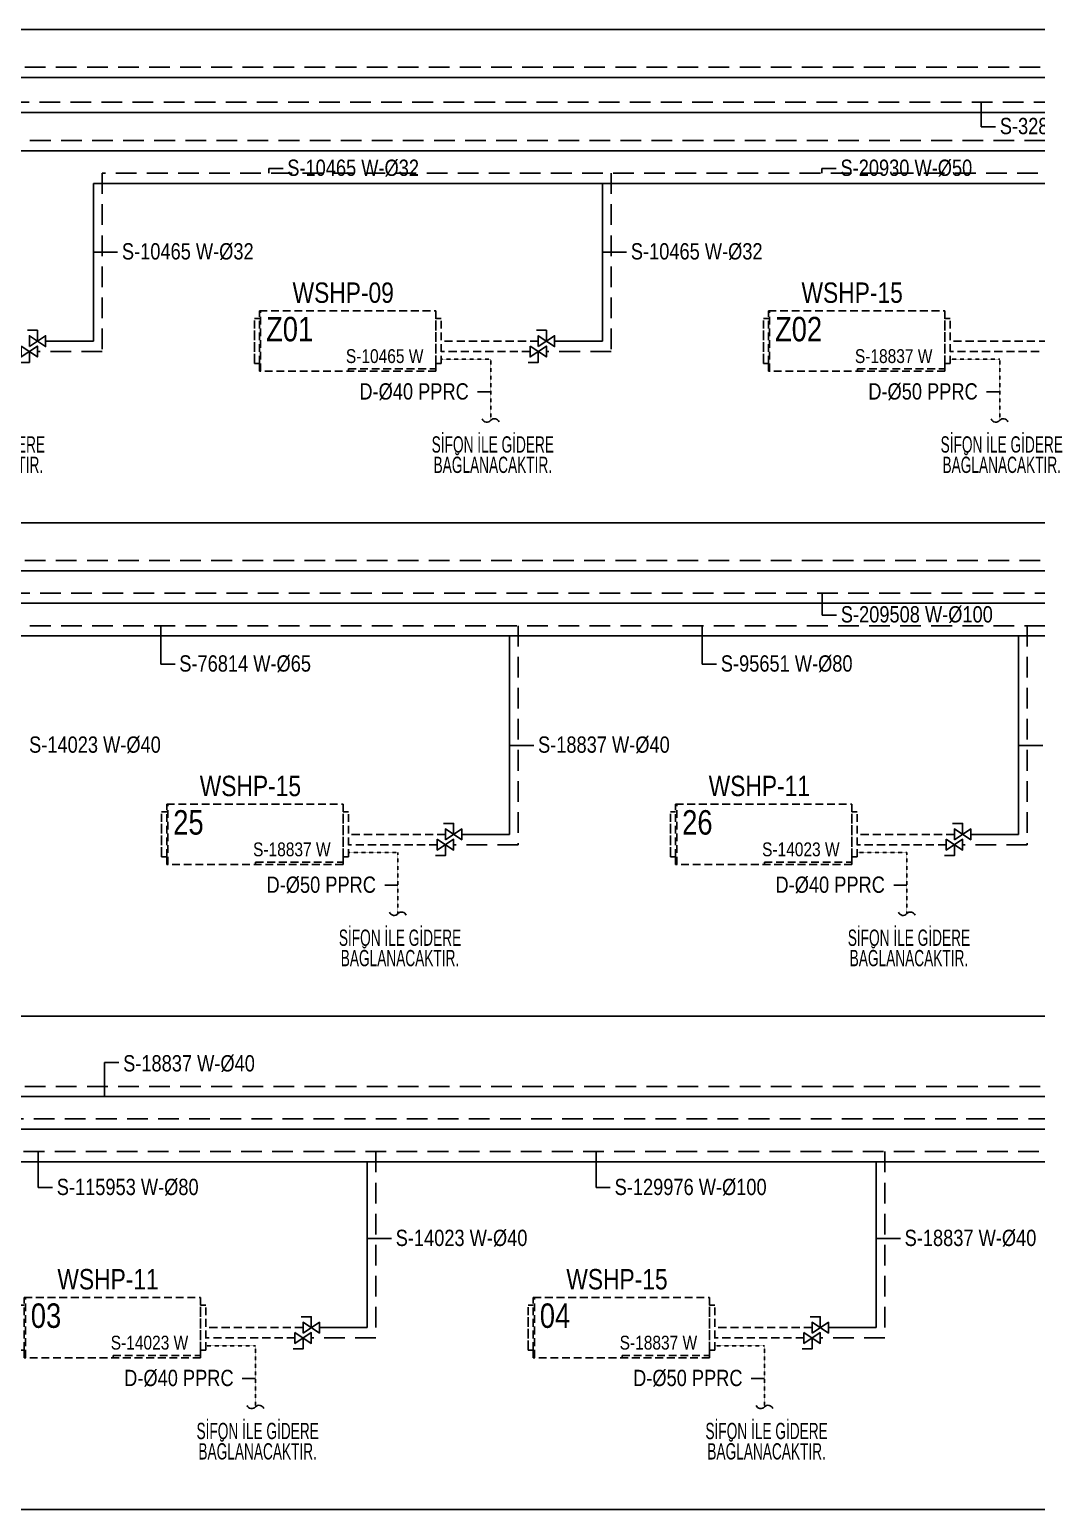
# Model space of a CAD drawing. Header units: centimetres. Extents: x 221889 to 261255, y -30032 to -21832.
# Drawn here: x 234703 to 235938, y -28230 to -26415 of the extents above; entities that cross this region are included whole.
import ezdxf
from ezdxf.enums import TextEntityAlignment as Align

# ---------------------------------------------------------------- set-up
doc = ezdxf.new("R2010")
doc.units = ezdxf.units.CM
doc.header["$LTSCALE"] = 0.2
for name, pattern in [('DASHED', [75, 50, -25]), ('DASHEDX2', [38.1, 25.4, -12.7]), ('Hidden', [0.714375, 0.47625, -0.238125])]:
    doc.linetypes.add(name, pattern=pattern)
doc.layers.get('0').update_dxf_attribs({"color": 252})
for name, color, linetype, lineweight in [('T-DRENAJ', 40, 'Hidden', 30), ('T-MAHAL', 120, 'Continuous', 15), ('T-SOGUTMA', 4, 'Continuous', 30), ('T-STEXT', 181, 'Continuous', 15), ('T-VANA', 135, 'Continuous', 25), ('T-WSHP-BORUSU', 30, 'Continuous', 30)]:
    doc.layers.add(name, color=color, linetype=linetype, lineweight=lineweight)
for name, color, linetype in [('T-DTEXT', 9, 'Continuous'), ('T-FC-NUMARA', 62, 'Continuous'), ('T-SOGUTMA-TOPLAMA', 120, 'Continuous'), ('T-TEXT', 85, 'Continuous'), ('T-WSHP', 252, 'Hidden')]:
    doc.layers.add(name, color=color, linetype=linetype)
doc.styles.add('ARIAL', font='arial.ttf')
doc.styles.add('LUCIDASANS', font='arial.ttf', dxfattribs={"width": 0.8})

# ---------------------------------------------------------------- blocks, each defined once
blk = doc.blocks.new('FANCOIL-DWD')
at = {"linetype": 'ByBlock', "ltscale": 100}
for p, q in [((-114.3, -71.5), (-114.3, -16.4)), ((-108.1, -16.4), (-114.3, -16.4)), ((-108.1, -71.5), (-108.1, -7)), ((-108.1, -7), (108.1, -7)), ((-106.8, -80.9), (-106.8, -7)), ((108.1, -7), (108.1, -80.9)), ((108.1, -14.1), (108.1, -7.7)), ((108.1, -16.4), (114.6, -16.4)), ((108.1, -71), (108.1, -16.9)), ((114.6, -71.5), (114.6, -16.4)), ((-114.3, -69.1), (-114.3, -18.8)), ((-108.1, -71.5), (-114.3, -71.5)), ((-108.1, -71.5), (-108.1, -80.9)), ((108.1, -78), (108.1, -71.5)), ((108.1, -71.5), (114.6, -71.5)), ((108.1, -80.9), (-108.1, -80.9)), ((0.9, -80.9), (0.9, -78.2)), ((0.9, -78.2), (108.1, -78.2))]:
    blk.add_line(p, q, dxfattribs=at)
blk = doc.blocks.new('Z1')
at = {"linetype": 'Continuous'}
blk.add_lwpolyline([(-5, 0), (-5, 6.7), (-11.1, 6.7)], dxfattribs=at)
blk.add_lwpolyline([(-10, -3.33), (0, 3.33), (0, -3.33), (-10, 3.33)], close=True, dxfattribs=at)
blk = doc.blocks.new('Kesme')
blk.add_lwpolyline([(-21.5, -0.2, 0.576786), (-4.8, -2.7, -0.54493), (11.3, -5.9)], format="xyb")

msp = doc.modelspace()

# ---------------------------------------------------------------- linework, layer by layer
at = {"layer": 'T-DRENAJ', "color": 252, "lineweight": -3}
for p, q in [((235268.7, -26818.8, 0), (235207.9, -26818.8, 0)), ((235268.7, -26818.8, 0), (235268.7, -26893.7, 0)), ((235892.6, -26818.8, 0), (235831.8, -26818.8, 0)), ((235892.6, -26818.8, 0), (235892.6, -26893.7, 0)), ((235154.9, -27423.8, 0), (235094.1, -27423.8, 0)), ((235154.9, -27423.8, 0), (235154.9, -27498.7, 0)), ((235778.8, -27423.8, 0), (235718, -27423.8, 0)), ((235778.8, -27423.8, 0), (235778.8, -27498.7, 0)), ((234980.3, -28028.8, 0), (234919.5, -28028.8, 0)), ((234980.3, -28028.8, 0), (234980.3, -28103.7, 0)), ((235604.3, -28028.8, 0), (235543.5, -28028.8, 0)), ((235604.3, -28028.8, 0), (235604.3, -28103.7, 0))]:
    msp.add_line(p, q, dxfattribs=at)
at = {"layer": 'T-DTEXT', "lineweight": -3}
for p, q in [((235252.4, -26858.9, 0), (235268.7, -26858.9, 0)), ((235876.4, -26858.9, 0), (235892.6, -26858.9, 0)), ((235138.6, -27463.9, 0), (235154.9, -27463.9, 0)), ((235762.6, -27463.9, 0), (235778.8, -27463.9, 0)), ((234964.1, -28068.9, 0), (234980.3, -28068.9, 0)), ((235588, -28068.9, 0), (235604.3, -28068.9, 0))]:
    msp.add_line(p, q, dxfattribs=at)
at = {"layer": 'T-SOGUTMA', "color": 252, "linetype": 'DASHED', "lineweight": -3}
for p, q in [((235326.9, -26796.6), (235207.9, -26796.6)), ((235950.8, -26796.6), (235831.8, -26796.6)), ((235316.9, -26809.3), (235207.9, -26809.3)), ((235940.8, -26809.3), (235831.8, -26809.3)), ((235213.1, -27401.6), (235094.1, -27401.6)), ((235837, -27401.6), (235718, -27401.6)), ((235203.1, -27414.3), (235094.1, -27414.3)), ((235827, -27414.3), (235718, -27414.3)), ((235038.6, -28006.6), (234919.5, -28006.6)), ((235028.6, -28019.3), (234919.5, -28019.3)), ((235662.5, -28006.6), (235543.5, -28006.6)), ((235652.5, -28019.3), (235543.5, -28019.3))]:
    msp.add_line(p, q, dxfattribs=at)
at = {"layer": 'T-SOGUTMA-TOPLAMA', "lineweight": -3}
for p, q in [((235870, -26533.7, 0), (235870, -26503.7, 0)), ((235870, -26533.7, 0), (235887.5, -26533.7, 0)), ((234996.5, -26584.9, 0), (235014, -26584.9, 0)), ((234996.5, -26584.9, 0), (234996.5, -26590.7)), ((235674.7, -26584.9, 0), (235692.2, -26584.9, 0)), ((235674.7, -26584.9, 0), (235674.7, -26590.7)), ((234781.6, -26687.4), (234811.2, -26687.4)), ((235405.6, -26687.4), (235435.1, -26687.4)), ((235675.1, -27132.6), (235675.1, -27105.7)), ((235675.1, -27132.6), (235692.6, -27132.6)), ((234864.1, -27192.9), (234864.1, -27145.7, 0)), ((235528, -27192.9), (235528, -27145.7, 0)), ((234864.1, -27192.9), (234881.6, -27192.9)), ((235528, -27192.9), (235545.5, -27192.9)), ((235291.8, -27292.4), (235321.3, -27292.4)), ((235915.7, -27292.4), (235945.3, -27292.4)), ((234795.3, -27681.6, 0), (234812.7, -27681.6, 0)), ((234795.3, -27681.6, 0), (234795.3, -27723.2, 0)), ((234713.8, -27834.9), (234713.8, -27790.7, 0)), ((235397.8, -27834.9), (235397.8, -27790.7, 0)), ((234713.8, -27834.9), (234731.3, -27834.9)), ((235397.8, -27834.9), (235415.2, -27834.9)), ((235117.2, -27897.4), (235146.8, -27897.4)), ((235741.2, -27897.4), (235770.8, -27897.4))]:
    msp.add_line(p, q, dxfattribs=at)
at = {"layer": 'T-TEXT', "color": 7}
for p, q in [((222949.4, -26414.5), (255397.7, -26414.5)), ((222949.4, -27019.5), (255397.7, -27019.5)), ((222949.4, -27624.5), (255397.7, -27624.5)), ((222949.4, -28229.5), (255397.7, -28229.5))]:
    msp.add_line(p, q, dxfattribs=at)
at = {"layer": 'T-WSHP-BORUSU', "linetype": 'DASHEDX2', "lineweight": -3, "ltscale": 5}
for p, q in [((237770.9, -26460.7, 0), (224795.6, -26460.7, 0)), ((237636.3, -26503.7, 0), (225419.6, -26503.7, 0)), ((237548.6, -26550.7, 0), (226681.2, -26550.7)), ((237463.4, -26590.7, 0), (234792.3, -26590.7)), ((234792.3, -26590.7), (234792.3, -26809.3)), ((235416.2, -26590.7), (235416.2, -26809.3)), ((234792.3, -26809.3), (234713, -26809.3)), ((235416.2, -26809.3), (235336.9, -26809.3)), ((237770.9, -27065.7, 0), (224071.7, -27065.7, 0)), ((236646.7, -27105.7), (224695.7, -27105.7, 0)), ((236062.7, -27145.7), (233430.6, -27145.7, 0)), ((235302.4, -27145.7, 0), (235302.4, -27414.3)), ((235926.3, -27145.7), (235926.3, -27414.3)), ((235302.4, -27414.3), (235223.1, -27414.3)), ((235926.3, -27414.3), (235847, -27414.3)), ((237770.9, -27710.7), (223918, -27710.7, 0)), ((237096.1, -27750.7, 0), (224540.6, -27750.7, 0)), ((236512.1, -27790.7, 0), (233880, -27790.7, 0)), ((235127.9, -27790.7), (235127.9, -28019.3)), ((235751.8, -27790.7), (235751.8, -28019.3)), ((235127.9, -28019.3), (235048.6, -28019.3)), ((235751.8, -28019.3), (235672.5, -28019.3))]:
    msp.add_line(p, q, dxfattribs=at)
at = {"layer": 'T-WSHP-BORUSU', "lineweight": -3, "ltscale": 0.5}
for p, q in [((237801.1, -26473.2, 0), (224785, -26473.2, 0)), ((237646.9, -26516.2, 0), (225408.9, -26516.2, 0)), ((237559.2, -26563.2, 0), (226670.6, -26563.2)), ((237474, -26603.2, 0), (234781.6, -26603.2, 0)), ((234781.6, -26603.2), (234781.6, -26796.6)), ((235405.6, -26603.2), (235405.6, -26796.6)), ((234781.6, -26796.6), (234723, -26796.6)), ((235405.6, -26796.6), (235346.9, -26796.6)), ((237801.1, -27078.2, 0), (224061.1, -27078.2, 0)), ((236657.3, -27118.2), (224685, -27118.2, 0)), ((236073.4, -27158.2), (233420, -27158.2, 0)), ((235291.8, -27158.2, 0), (235291.8, -27401.6)), ((235915.7, -27158.2), (235915.7, -27401.6)), ((235291.8, -27401.6), (235233.1, -27401.6)), ((235915.7, -27401.6), (235857, -27401.6)), ((237801.1, -27723.2), (223907.3, -27723.2, 0)), ((237106.7, -27763.2, 0), (224530, -27763.2, 0)), ((236522.8, -27803.2, 0), (233869.4, -27803.2, 0)), ((235117.2, -27803.2), (235117.2, -28006.6)), ((235741.2, -27803.2), (235741.2, -28006.6)), ((235117.2, -28006.6), (235058.6, -28006.6)), ((235741.2, -28006.6), (235682.5, -28006.6))]:
    msp.add_line(p, q, dxfattribs=at)

# ---------------------------------------------------------------- block references
at = {"layer": 'T-DTEXT', "lineweight": -3, "xscale": 0.625, "yscale": 0.625, "zscale": 0.625}
for p in [(235271.7, -26892, 0), (235895.6, -26892, 0), (235157.9, -27497, 0), (235781.8, -27497, 0), (234983.3, -28102, 0), (235607.3, -28102, 0)]:
    msp.add_blockref('Kesme', p, dxfattribs=at)
at = {"layer": 'T-VANA', "lineweight": -3, "xscale": 2, "yscale": 2, "zscale": 2}
for p in [(234723, -26796.6), (235346.9, -26796.6), (235233.1, -27401.6), (235857, -27401.6), (235058.6, -28006.6), (235682.5, -28006.6)]:
    msp.add_blockref('Z1', p, dxfattribs=at)
at = {"layer": 'T-VANA', "lineweight": -3, "xscale": -2, "yscale": 2, "zscale": 2, "rotation": 180}
for p in [(234713, -26809.3), (235336.9, -26809.3), (235223.1, -27414.3), (235847, -27414.3), (235048.6, -28019.3), (235672.5, -28019.3)]:
    msp.add_blockref('Z1', p, dxfattribs=at)
at = {"layer": 'T-WSHP', "lineweight": -3}
for p in [(235093.2, -26752.6, 0), (235717.2, -26752.6, 0), (234979.5, -27357.6, 0), (235603.4, -27357.6, 0), (234804.9, -27962.6, 0), (235428.9, -27962.6, 0)]:
    msp.add_blockref('FANCOIL-DWD', p, dxfattribs=at)

# ---------------------------------------------------------------- texts
at = {"layer": 'T-DTEXT', "lineweight": -3, "style": 'LUCIDASANS', "width": 0.8}
for s, p in [('D-%%C40 PPRC', (235107.6, -26868.3, 0)), ('D-%%C50 PPRC', (235731.5, -26868.3, 0)), ('D-%%C50 PPRC', (234993.8, -27473.3, 0)), ('D-%%C40 PPRC', (235617.7, -27473.3, 0)), ('D-%%C40 PPRC', (234819.3, -28078.3, 0)), ('D-%%C50 PPRC', (235443.2, -28078.3, 0))]:
    msp.add_text(s, height=20, dxfattribs=at).set_placement(p)
at = {"layer": 'T-DTEXT', "lineweight": -3, "char_height": 20, "width": 159.171, "attachment_point": 5, "line_spacing_factor": 0.748961, "style": 'LUCIDASANS'}
for insert in [(234647.3, -26936, 0), (235271.2, -26936, 0), (235895.1, -26936, 0), (235157.4, -27541, 0), (235781.3, -27541, 0), (235781.3, -27541, 0), (234982.9, -28146, 0), (235606.8, -28146, 0)]:
    msp.add_mtext('{\\W0.6;SİFON İLE GİDERE BAĞLANACAKTIR.}', dxfattribs=dict(at, insert=insert))
at = {"layer": 'T-FC-NUMARA', "color": 2, "lineweight": -3, "ltscale": 0.5, "style": 'ARIAL', "width": 0.8}
for s, p in [('WSHP-09', (235087.8, -26737.2, 0)), ('WSHP-15', (235711.7, -26737.2, 0)), ('WSHP-15', (234974, -27342.2, 0)), ('WSHP-11', (235597.9, -27342.2, 0)), ('WSHP-11', (234799.5, -27947.2, 0)), ('WSHP-15', (235423.4, -27947.2, 0))]:
    msp.add_text(s, height=25, dxfattribs=at).set_placement(p, align=Align.MIDDLE_CENTER)
at = {"layer": 'T-MAHAL', "lineweight": -3, "style": 'LUCIDASANS', "width": 0.8}
for s, p in [('Z01', (234993.2, -26796.9, 0)), ('Z02', (235617.1, -26796.9, 0)), ('25', (234879.4, -27401.9, 0)), ('26', (235503.3, -27401.9, 0)), ('03', (234704.8, -28006.9, 0)), ('04', (235328.8, -28006.9, 0))]:
    msp.add_text(s, height=30, dxfattribs=at).set_placement(p)
at = {"layer": 'T-SOGUTMA-TOPLAMA', "lineweight": -3, "style": 'ARIAL', "width": 0.8}
for s, p in [('S-32860 W-%%C50', (235892.7, -26542.8, 0)), ('S-10465 W-%%C32', (235019.2, -26594, 0)), ('S-20930 W-%%C50', (235697.4, -26594, 0)), ('S-10465 W-%%C32', (234816.5, -26696.5)), ('S-10465 W-%%C32', (235440.4, -26696.5)), ('S-209508 W-%%C100', (235697.8, -27141.7)), ('S-76814 W-%%C65', (234886.8, -27202)), ('S-95651 W-%%C80', (235550.7, -27202)), ('S-14023 W-%%C40', (234702.7, -27301.5)), ('S-18837 W-%%C40', (235326.6, -27301.5)), ('S-18837 W-%%C40', (234818, -27692.4, 0)), ('S-115953 W-%%C80', (234736.6, -27844)), ('S-129976 W-%%C100', (235420.5, -27844)), ('S-14023 W-%%C40', (235152.1, -27906.5)), ('S-18837 W-%%C40', (235776, -27906.5))]:
    msp.add_text(s, height=20, dxfattribs=at).set_placement(p)
at = {"layer": 'T-STEXT', "color": 2, "lineweight": -3, "style": 'ARIAL', "width": 0.8}
for s, p in [('S-10465 W', (235186.1, -26823.5, 0)), ('S-18837 W', (235810.1, -26823.5, 0)), ('S-18837 W', (235072.3, -27428.5, 0)), ('S-14023 W', (235696.3, -27428.5, 0)), ('S-14023 W', (234897.8, -28033.5, 0)), ('S-18837 W', (235521.7, -28033.5, 0))]:
    msp.add_text(s, height=17, dxfattribs=at).set_placement(p, align=Align.RIGHT)

doc.saveas('drawing.dxf')
